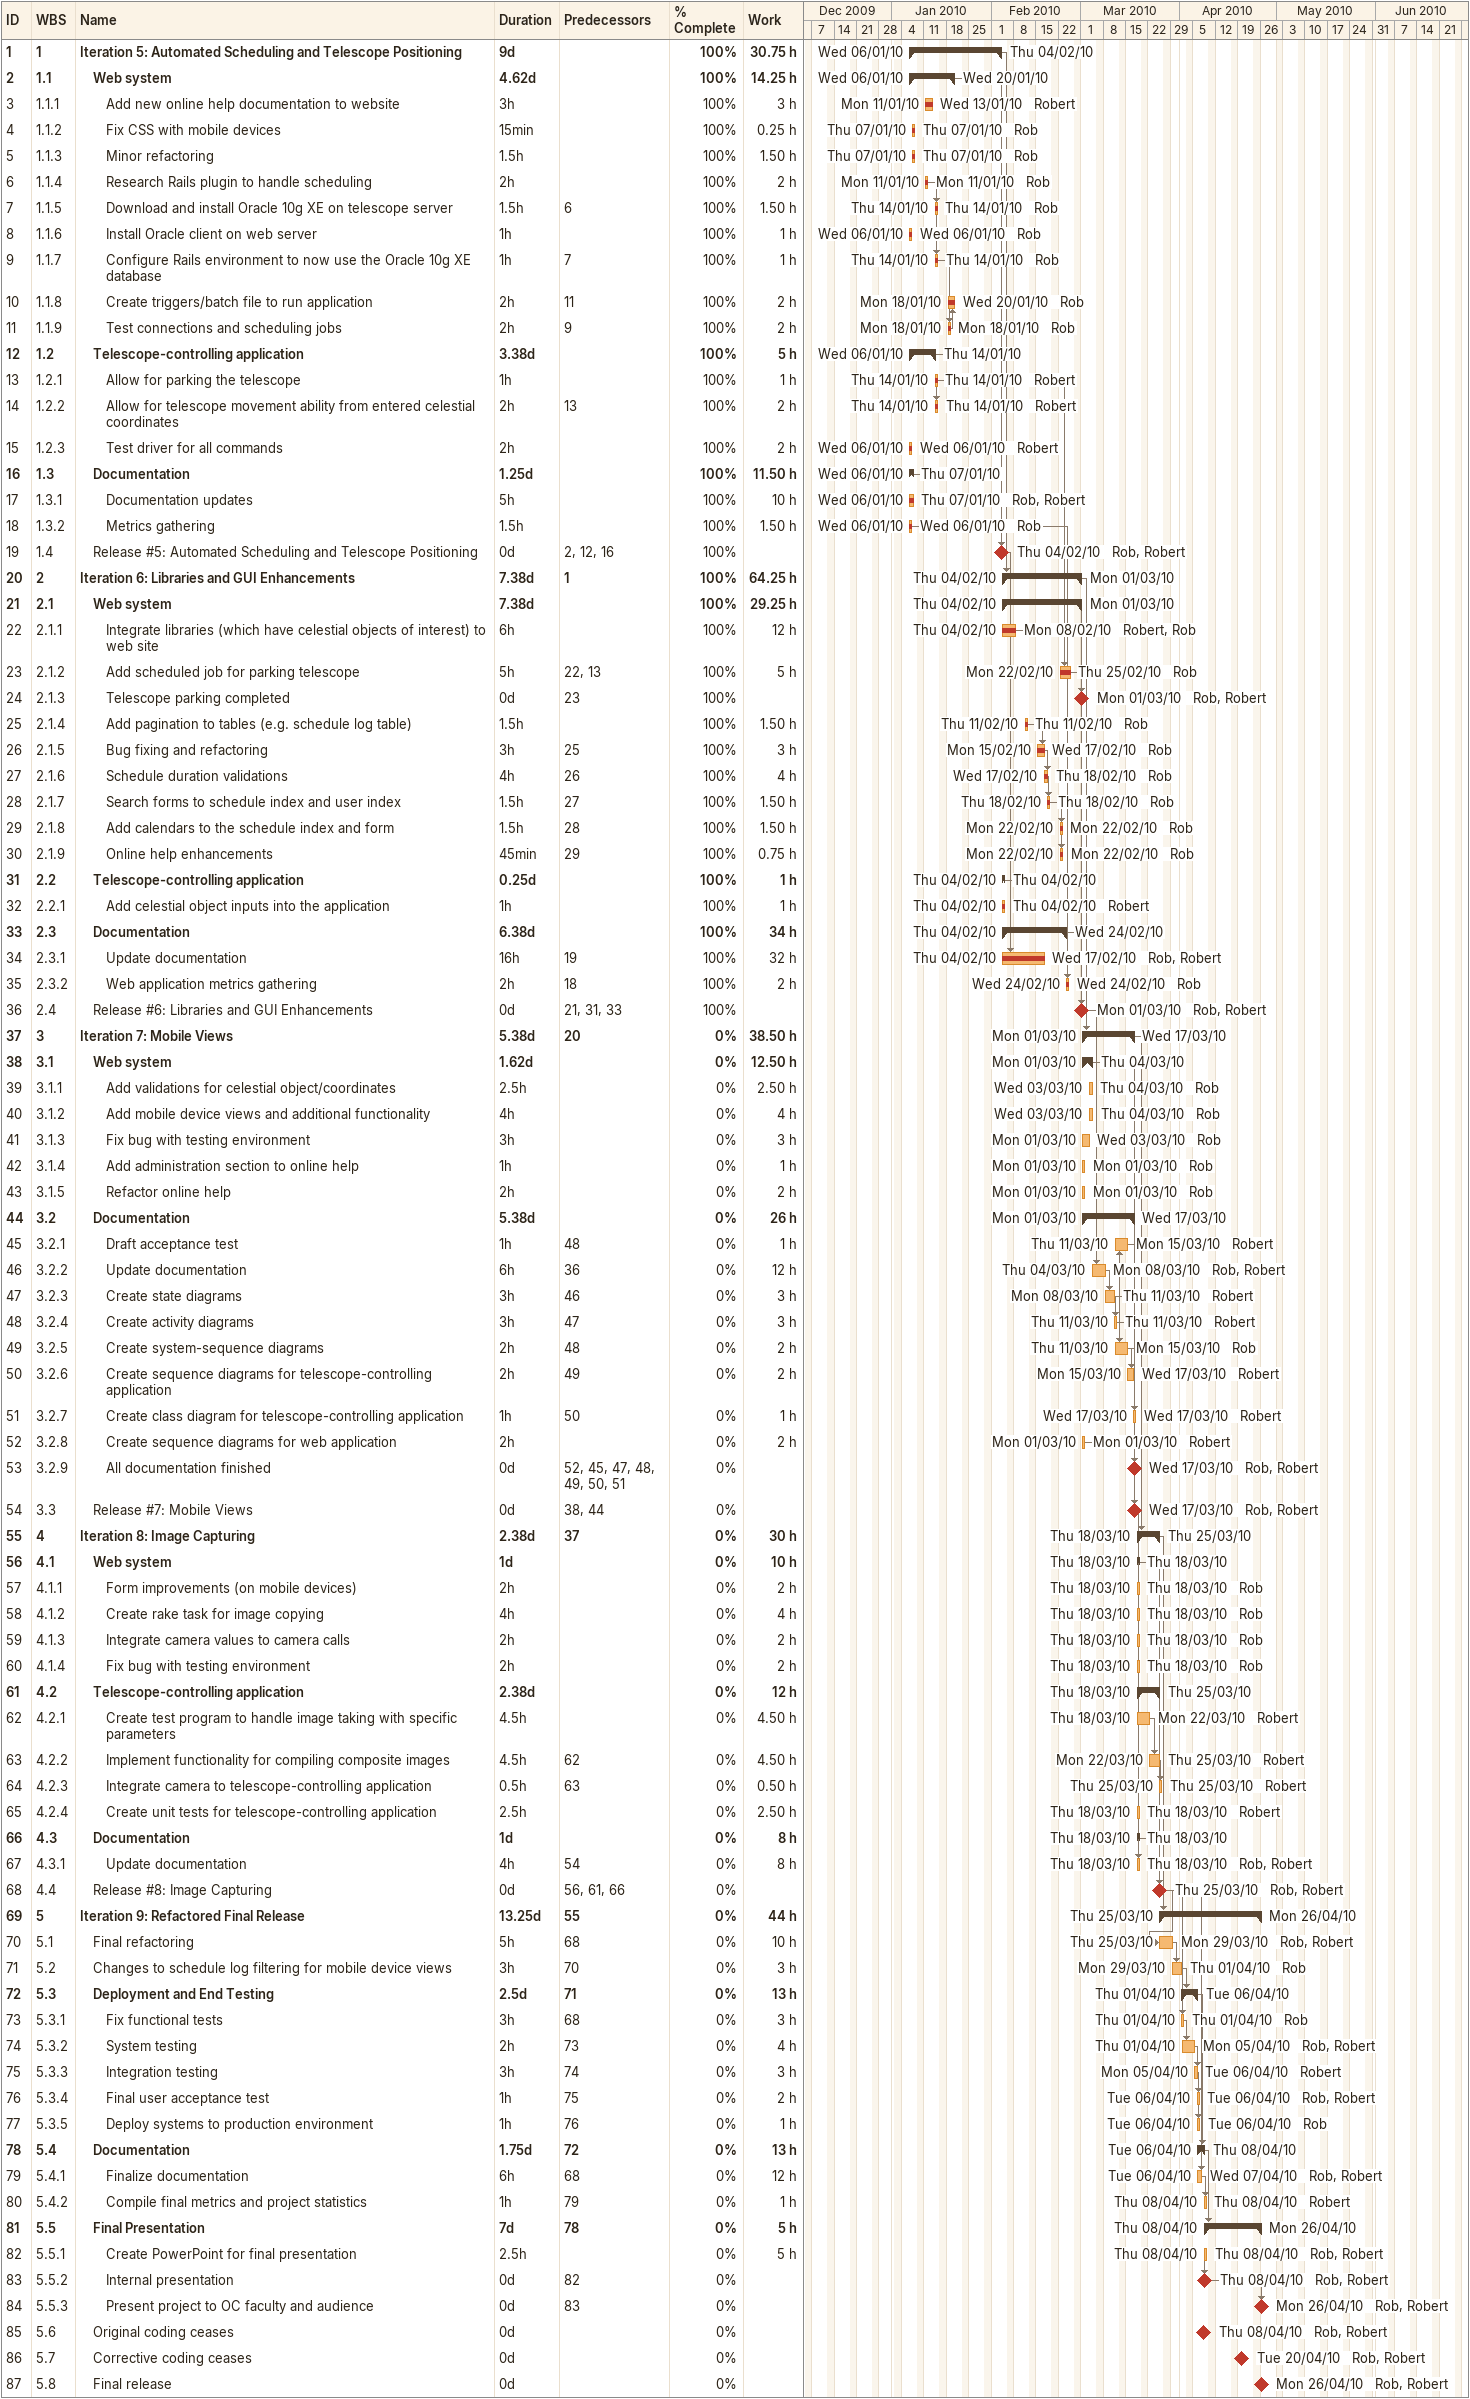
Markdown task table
| ID | WBS | Task | Duration | Start | Finish | Predecessors | Resources | % complete | Work (h) |
|---|---|---|---|---|---|---|---|---|---|
| 1 | 1 | **Iteration 5: Automated Scheduling and Telescope Positioning** | 9d | 2010-01-06 | 2010-02-04 |  |  | 100 | 30.75 |
| 2 | 1.1 | **Web system** | 4.62d | 2010-01-06 | 2010-01-20 |  |  | 100 | 14.25 |
| 3 | 1.1.1 | Add new online help documentation to website | 3h | 2010-01-11 | 2010-01-13 |  | Robert | 100 | 3 |
| 4 | 1.1.2 | Fix CSS with mobile devices | 15min | 2010-01-07 | 2010-01-07 |  | Rob | 100 | 0.25 |
| 5 | 1.1.3 | Minor refactoring | 1.5h | 2010-01-07 | 2010-01-07 |  | Rob | 100 | 1.50 |
| 6 | 1.1.4 | Research Rails plugin to handle scheduling | 2h | 2010-01-11 | 2010-01-11 |  | Rob | 100 | 2 |
| 7 | 1.1.5 | Download and install Oracle 10g XE on telescope server | 1.5h | 2010-01-14 | 2010-01-14 | 6 | Rob | 100 | 1.50 |
| 8 | 1.1.6 | Install Oracle client on web server | 1h | 2010-01-06 | 2010-01-06 |  | Rob | 100 | 1 |
| 9 | 1.1.7 | Configure Rails environment to now use the Oracle 10g XE database | 1h | 2010-01-14 | 2010-01-14 | 7 | Rob | 100 | 1 |
| 10 | 1.1.8 | Create triggers/batch file to run application | 2h | 2010-01-18 | 2010-01-20 | 11 | Rob | 100 | 2 |
| 11 | 1.1.9 | Test connections and scheduling jobs | 2h | 2010-01-18 | 2010-01-18 | 9 | Rob | 100 | 2 |
| 12 | 1.2 | **Telescope-controlling application** | 3.38d | 2010-01-06 | 2010-01-14 |  |  | 100 | 5 |
| 13 | 1.2.1 | Allow for parking the telescope | 1h | 2010-01-14 | 2010-01-14 |  | Robert | 100 | 1 |
| 14 | 1.2.2 | Allow for telescope movement ability from entered celestial coordinates | 2h | 2010-01-14 | 2010-01-14 | 13 | Robert | 100 | 2 |
| 15 | 1.2.3 | Test driver for all commands | 2h | 2010-01-06 | 2010-01-06 |  | Robert | 100 | 2 |
| 16 | 1.3 | **Documentation** | 1.25d | 2010-01-06 | 2010-01-07 |  |  | 100 | 11.50 |
| 17 | 1.3.1 | Documentation updates | 5h | 2010-01-06 | 2010-01-07 |  | Rob, Robert | 100 | 10 |
| 18 | 1.3.2 | Metrics gathering | 1.5h | 2010-01-06 | 2010-01-06 |  | Rob | 100 | 1.50 |
| 19 | 1.4 | Release #5: Automated Scheduling and Telescope Positioning | 0d | 2010-02-04 | 2010-02-04 | 2, 12, 16 | Rob, Robert | 100 |  |
| 20 | 2 | **Iteration 6: Libraries and GUI Enhancements** | 7.38d | 2010-02-04 | 2010-03-01 | 1 |  | 100 | 64.25 |
| 21 | 2.1 | **Web system** | 7.38d | 2010-02-04 | 2010-03-01 |  |  | 100 | 29.25 |
| 22 | 2.1.1 | Integrate libraries (which have celestial objects of interest) to web site | 6h | 2010-02-04 | 2010-02-08 |  | Robert, Rob | 100 | 12 |
| 23 | 2.1.2 | Add scheduled job for parking telescope | 5h | 2010-02-22 | 2010-02-25 | 22, 13 | Rob | 100 | 5 |
| 24 | 2.1.3 | Telescope parking completed | 0d | 2010-03-01 | 2010-03-01 | 23 | Rob, Robert | 100 |  |
| 25 | 2.1.4 | Add pagination to tables (e.g. schedule log table) | 1.5h | 2010-02-11 | 2010-02-11 |  | Rob | 100 | 1.50 |
| 26 | 2.1.5 | Bug fixing and refactoring | 3h | 2010-02-15 | 2010-02-17 | 25 | Rob | 100 | 3 |
| 27 | 2.1.6 | Schedule duration validations | 4h | 2010-02-17 | 2010-02-18 | 26 | Rob | 100 | 4 |
| 28 | 2.1.7 | Search forms to schedule index and user index | 1.5h | 2010-02-18 | 2010-02-18 | 27 | Rob | 100 | 1.50 |
| 29 | 2.1.8 | Add calendars to the schedule index and form | 1.5h | 2010-02-22 | 2010-02-22 | 28 | Rob | 100 | 1.50 |
| 30 | 2.1.9 | Online help enhancements | 45min | 2010-02-22 | 2010-02-22 | 29 | Rob | 100 | 0.75 |
| 31 | 2.2 | **Telescope-controlling application** | 0.25d | 2010-02-04 | 2010-02-04 |  |  | 100 | 1 |
| 32 | 2.2.1 | Add celestial object inputs into the application | 1h | 2010-02-04 | 2010-02-04 |  | Robert | 100 | 1 |
| 33 | 2.3 | **Documentation** | 6.38d | 2010-02-04 | 2010-02-24 |  |  | 100 | 34 |
| 34 | 2.3.1 | Update documentation | 16h | 2010-02-04 | 2010-02-17 | 19 | Rob, Robert | 100 | 32 |
| 35 | 2.3.2 | Web application metrics gathering | 2h | 2010-02-24 | 2010-02-24 | 18 | Rob | 100 | 2 |
| 36 | 2.4 | Release #6: Libraries and GUI Enhancements | 0d | 2010-03-01 | 2010-03-01 | 21, 31, 33 | Rob, Robert | 100 |  |
| 37 | 3 | **Iteration 7: Mobile Views** | 5.38d | 2010-03-01 | 2010-03-17 | 20 |  | 0 | 38.50 |
| 38 | 3.1 | **Web system** | 1.62d | 2010-03-01 | 2010-03-04 |  |  | 0 | 12.50 |
| 39 | 3.1.1 | Add validations for celestial object/coordinates | 2.5h | 2010-03-03 | 2010-03-04 |  | Rob | 0 | 2.50 |
| 40 | 3.1.2 | Add mobile device views and additional functionality | 4h | 2010-03-03 | 2010-03-04 |  | Rob | 0 | 4 |
| 41 | 3.1.3 | Fix bug with testing environment | 3h | 2010-03-01 | 2010-03-03 |  | Rob | 0 | 3 |
| 42 | 3.1.4 | Add administration section to online help | 1h | 2010-03-01 | 2010-03-01 |  | Rob | 0 | 1 |
| 43 | 3.1.5 | Refactor online help | 2h | 2010-03-01 | 2010-03-01 |  | Rob | 0 | 2 |
| 44 | 3.2 | **Documentation** | 5.38d | 2010-03-01 | 2010-03-17 |  |  | 0 | 26 |
| 45 | 3.2.1 | Draft acceptance test | 1h | 2010-03-11 | 2010-03-15 | 48 | Robert | 0 | 1 |
| 46 | 3.2.2 | Update documentation | 6h | 2010-03-04 | 2010-03-08 | 36 | Rob, Robert | 0 | 12 |
| 47 | 3.2.3 | Create state diagrams | 3h | 2010-03-08 | 2010-03-11 | 46 | Robert | 0 | 3 |
| 48 | 3.2.4 | Create activity diagrams | 3h | 2010-03-11 | 2010-03-11 | 47 | Robert | 0 | 3 |
| 49 | 3.2.5 | Create system-sequence diagrams | 2h | 2010-03-11 | 2010-03-15 | 48 | Rob | 0 | 2 |
| 50 | 3.2.6 | Create sequence diagrams for telescope-controlling application | 2h | 2010-03-15 | 2010-03-17 | 49 | Robert | 0 | 2 |
| 51 | 3.2.7 | Create class diagram for telescope-controlling application | 1h | 2010-03-17 | 2010-03-17 | 50 | Robert | 0 | 1 |
| 52 | 3.2.8 | Create sequence diagrams for web application | 2h | 2010-03-01 | 2010-03-01 |  | Robert | 0 | 2 |
| 53 | 3.2.9 | All documentation finished | 0d | 2010-03-17 | 2010-03-17 | 52, 45, 47, 48, 49, 50, 51 | Rob, Robert | 0 |  |
| 54 | 3.3 | Release #7: Mobile Views | 0d | 2010-03-17 | 2010-03-17 | 38, 44 | Rob, Robert | 0 |  |
| 55 | 4 | **Iteration 8: Image Capturing** | 2.38d | 2010-03-18 | 2010-03-25 | 37 |  | 0 | 30 |
| 56 | 4.1 | **Web system** | 1d | 2010-03-18 | 2010-03-18 |  |  | 0 | 10 |
| 57 | 4.1.1 | Form improvements (on mobile devices) | 2h | 2010-03-18 | 2010-03-18 |  | Rob | 0 | 2 |
| 58 | 4.1.2 | Create rake task for image copying | 4h | 2010-03-18 | 2010-03-18 |  | Rob | 0 | 4 |
| 59 | 4.1.3 | Integrate camera values to camera calls | 2h | 2010-03-18 | 2010-03-18 |  | Rob | 0 | 2 |
| 60 | 4.1.4 | Fix bug with testing environment | 2h | 2010-03-18 | 2010-03-18 |  | Rob | 0 | 2 |
| 61 | 4.2 | **Telescope-controlling application** | 2.38d | 2010-03-18 | 2010-03-25 |  |  | 0 | 12 |
| 62 | 4.2.1 | Create test program to handle image taking with specific parameters | 4.5h | 2010-03-18 | 2010-03-22 |  | Robert | 0 | 4.50 |
| 63 | 4.2.2 | Implement functionality for compiling composite images | 4.5h | 2010-03-22 | 2010-03-25 | 62 | Robert | 0 | 4.50 |
| 64 | 4.2.3 | Integrate camera to telescope-controlling application | 0.5h | 2010-03-25 | 2010-03-25 | 63 | Robert | 0 | 0.50 |
| 65 | 4.2.4 | Create unit tests for telescope-controlling application | 2.5h | 2010-03-18 | 2010-03-18 |  | Robert | 0 | 2.50 |
| 66 | 4.3 | **Documentation** | 1d | 2010-03-18 | 2010-03-18 |  |  | 0 | 8 |
| 67 | 4.3.1 | Update documentation | 4h | 2010-03-18 | 2010-03-18 | 54 | Rob, Robert | 0 | 8 |
| 68 | 4.4 | Release #8: Image Capturing | 0d | 2010-03-25 | 2010-03-25 | 56, 61, 66 | Rob, Robert | 0 |  |
| 69 | 5 | **Iteration 9: Refactored Final Release** | 13.25d | 2010-03-25 | 2010-04-26 | 55 |  | 0 | 44 |
| 70 | 5.1 | Final refactoring | 5h | 2010-03-25 | 2010-03-29 | 68 | Rob, Robert | 0 | 10 |
| 71 | 5.2 | Changes to schedule log filtering for mobile device views | 3h | 2010-03-29 | 2010-04-01 | 70 | Rob | 0 | 3 |
| 72 | 5.3 | **Deployment and End Testing** | 2.5d | 2010-04-01 | 2010-04-06 | 71 |  | 0 | 13 |
| 73 | 5.3.1 | Fix functional tests | 3h | 2010-04-01 | 2010-04-01 | 68 | Rob | 0 | 3 |
| 74 | 5.3.2 | System testing | 2h | 2010-04-01 | 2010-04-05 | 73 | Rob, Robert | 0 | 4 |
| 75 | 5.3.3 | Integration testing | 3h | 2010-04-05 | 2010-04-06 | 74 | Robert | 0 | 3 |
| 76 | 5.3.4 | Final user acceptance test | 1h | 2010-04-06 | 2010-04-06 | 75 | Rob, Robert | 0 | 2 |
| 77 | 5.3.5 | Deploy systems to production environment | 1h | 2010-04-06 | 2010-04-06 | 76 | Rob | 0 | 1 |
| 78 | 5.4 | **Documentation** | 1.75d | 2010-04-06 | 2010-04-08 | 72 |  | 0 | 13 |
| 79 | 5.4.1 | Finalize documentation | 6h | 2010-04-06 | 2010-04-07 | 68 | Rob, Robert | 0 | 12 |
| 80 | 5.4.2 | Compile final metrics and project statistics | 1h | 2010-04-08 | 2010-04-08 | 79 | Robert | 0 | 1 |
| 81 | 5.5 | **Final Presentation** | 7d | 2010-04-08 | 2010-04-26 | 78 |  | 0 | 5 |
| 82 | 5.5.1 | Create PowerPoint for final presentation | 2.5h | 2010-04-08 | 2010-04-08 |  | Rob, Robert | 0 | 5 |
| 83 | 5.5.2 | Internal presentation | 0d | 2010-04-08 | 2010-04-08 | 82 | Rob, Robert | 0 |  |
| 84 | 5.5.3 | Present project to OC faculty and audience | 0d | 2010-04-26 | 2010-04-26 | 83 | Rob, Robert | 0 |  |
| 85 | 5.6 | Original coding ceases | 0d | 2010-04-08 | 2010-04-08 |  | Rob, Robert | 0 |  |
| 86 | 5.7 | Corrective coding ceases | 0d | 2010-04-20 | 2010-04-20 |  | Rob, Robert | 0 |  |
| 87 | 5.8 | Final release | 0d | 2010-04-26 | 2010-04-26 |  | Rob, Robert | 0 |  |
